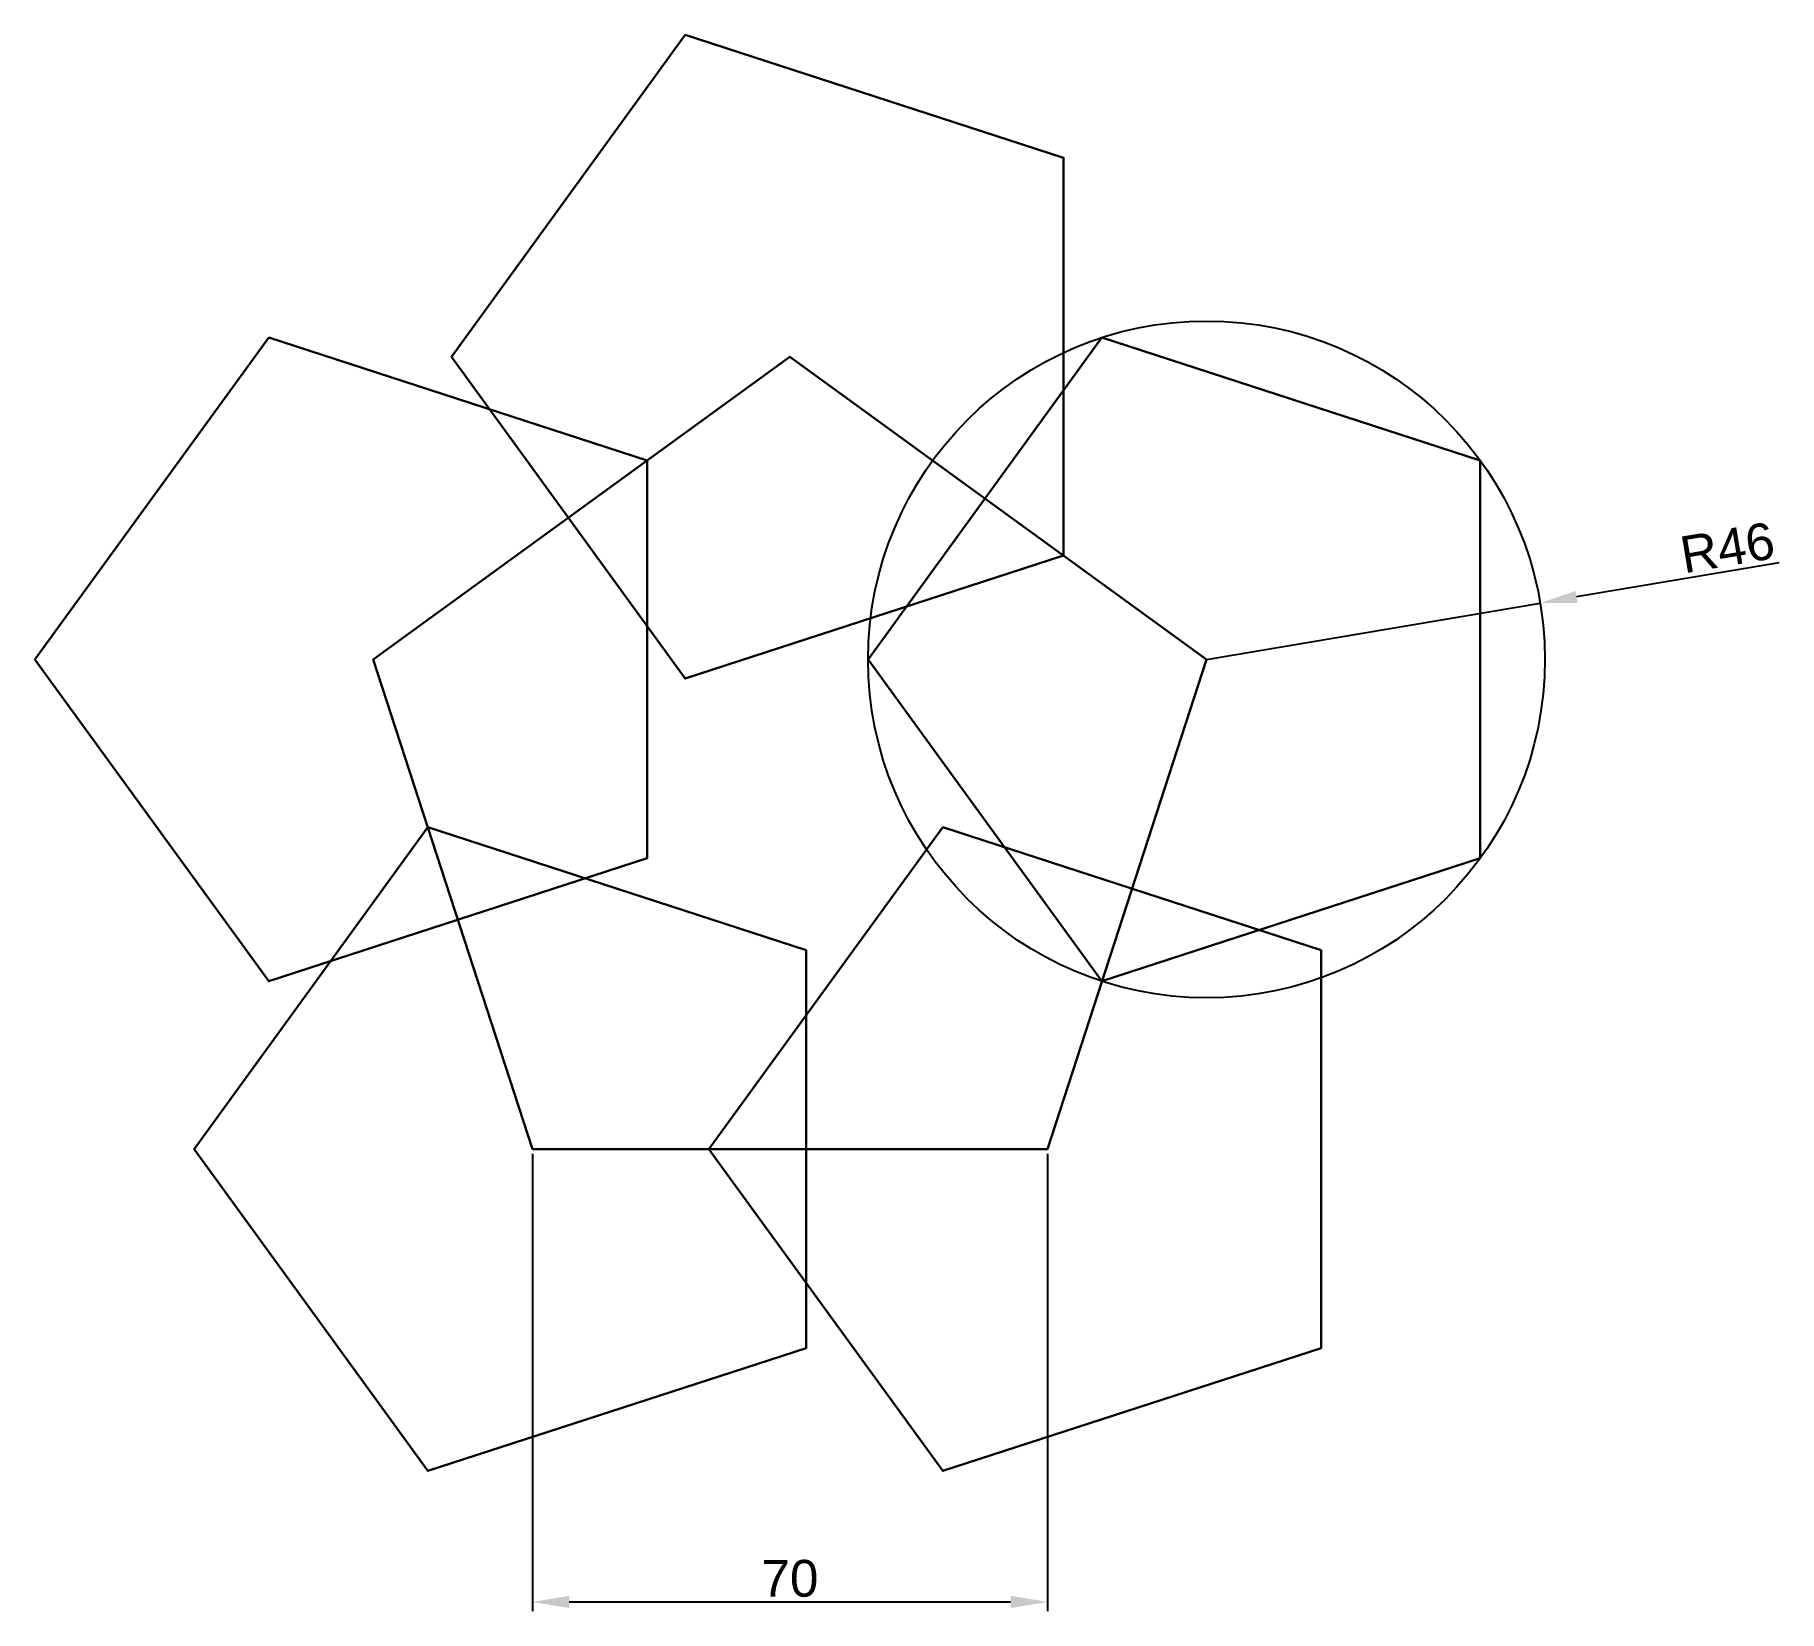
# Model space of a CAD drawing. Extents: x 1709 to 1946, y 1618 to 1833.
import ezdxf

# ---------------------------------------------------------------- set-up
doc = ezdxf.new("R2010")
doc.units = 12
doc.layers.get('0').update_dxf_attribs({"lineweight": 30})
doc.layers.add('cotas', color=7, linetype='Continuous')
doc.styles.get("Standard").update_dxf_attribs({"font": 'ARIAL.TTF'})
doc.dimstyles.new('ISO-5', dxfattribs={"dimtxt": 5, "dimasz": 5, "dimexe": 1.25, "dimexo": 0.625, "dimtad": 1, "dimtxsty": 'Standard', "dimcen": 5, "dimadec": 0, "dimazin": 0, "dimtfac": 1, "dimtmove": 0, "dimatfit": 3, "dimfxl": 1, "dimarcsym": 0})

# ---------------------------------------------------------------- blocks, each defined once
blk = doc.blocks.new('*D2')
at = {"layer": 'cotas', "color": 0, "lineweight": -2}
for p, q in [((1776.53, 1680.57), (1776.53, 1618.39)), ((1846.53, 1680.57), (1846.53, 1618.39)), ((1781.53, 1619.64), (1841.53, 1619.64))]:
    blk.add_line(p, q, dxfattribs=at)
at = {"layer": 'cotas', "color": 0}
for points in [[(1781.53, 1620.48), (1781.53, 1618.81), (1776.53, 1619.64)], [(1841.53, 1620.48), (1841.53, 1618.81), (1846.53, 1619.64)]]:
    blk.add_solid(points, dxfattribs=at)
at = {"layer": 'Defpoints', "color": 0}
for p in [(1776.53, 1681.19), (1846.53, 1681.19), (1846.53, 1619.64)]:
    blk.add_point(p, dxfattribs=at)
at = {"layer": 'cotas', "color": 0, "insert": (1811.53, 1622.82), "char_height": 5, "attachment_point": 5}
blk.add_mtext('70', dxfattribs=at)
blk = doc.blocks.new('*D3')
at = {"layer": 'cotas', "color": 0, "lineweight": -2}
for p, q in [((1946, 1760.9), (1918.45, 1756.25)), ((1868.16, 1747.76), (1913.52, 1755.42))]:
    blk.add_line(p, q, dxfattribs=at)
at = {"layer": 'cotas', "color": 0}
blk.add_solid([(1918.31, 1757.07), (1918.59, 1755.43), (1913.52, 1755.42)], dxfattribs=at)
at = {"layer": 'Defpoints', "color": 0}
for p in [(1913.52, 1755.42), (1868.16, 1747.76)]:
    blk.add_point(p, dxfattribs=at)
at = {"layer": 'cotas', "color": 0, "insert": (1938.97, 1762.94), "char_height": 5, "attachment_point": 5, "rotation": 9.5813}
blk.add_mtext('R46', dxfattribs=at)

msp = doc.modelspace()

# ---------------------------------------------------------------- linework, layer by layer
for points in [[(1797.313, 1832.658), (1765.528, 1788.909), (1797.313, 1745.161), (1848.742, 1761.871), (1848.742, 1815.948)], [(1740.682, 1791.513), (1708.896, 1747.764), (1740.682, 1704.016), (1792.111, 1720.726), (1792.111, 1774.803)], [(1853.944, 1791.513), (1822.159, 1747.764), (1853.944, 1704.016), (1905.374, 1720.726), (1905.374, 1774.803)], [(1776.528, 1681.191), (1846.528, 1681.191), (1868.159, 1747.764), (1811.528, 1788.909), (1754.896, 1747.764)], [(1762.313, 1724.939), (1730.528, 1681.191), (1762.313, 1637.442), (1813.742, 1654.152), (1813.742, 1708.229)], [(1832.313, 1724.939), (1800.528, 1681.191), (1832.313, 1637.442), (1883.742, 1654.152), (1883.742, 1708.229)]]:
    msp.add_lwpolyline(points, close=True)
at = {"layer": 'cotas'}
msp.add_circle((1868.159, 1747.764), 46, dxfattribs=at)

# ---------------------------------------------------------------- dimensions: what is measured, and where the dimension line sits
dim = msp.add_radius_dim(center=(1868.159, 1747.764), mpoint=(1913.517, 1755.421), dimstyle='ISO-5', dxfattribs=at)
dim.commit()
dim.dimension.update_dxf_attribs({"geometry": '*D3', "text_midpoint": (1939.494, 1759.806), "dimtype": 164})
dim = msp.add_linear_dim(base=(1846.528, 1619.644), p1=(1776.528, 1681.191), p2=(1846.528, 1681.191), dimstyle='ISO-5', dxfattribs=at)
dim.commit()
dim.dimension.update_dxf_attribs({"geometry": '*D2', "text_midpoint": (1811.528, 1622.822)})

doc.saveas('drawing.dxf')
